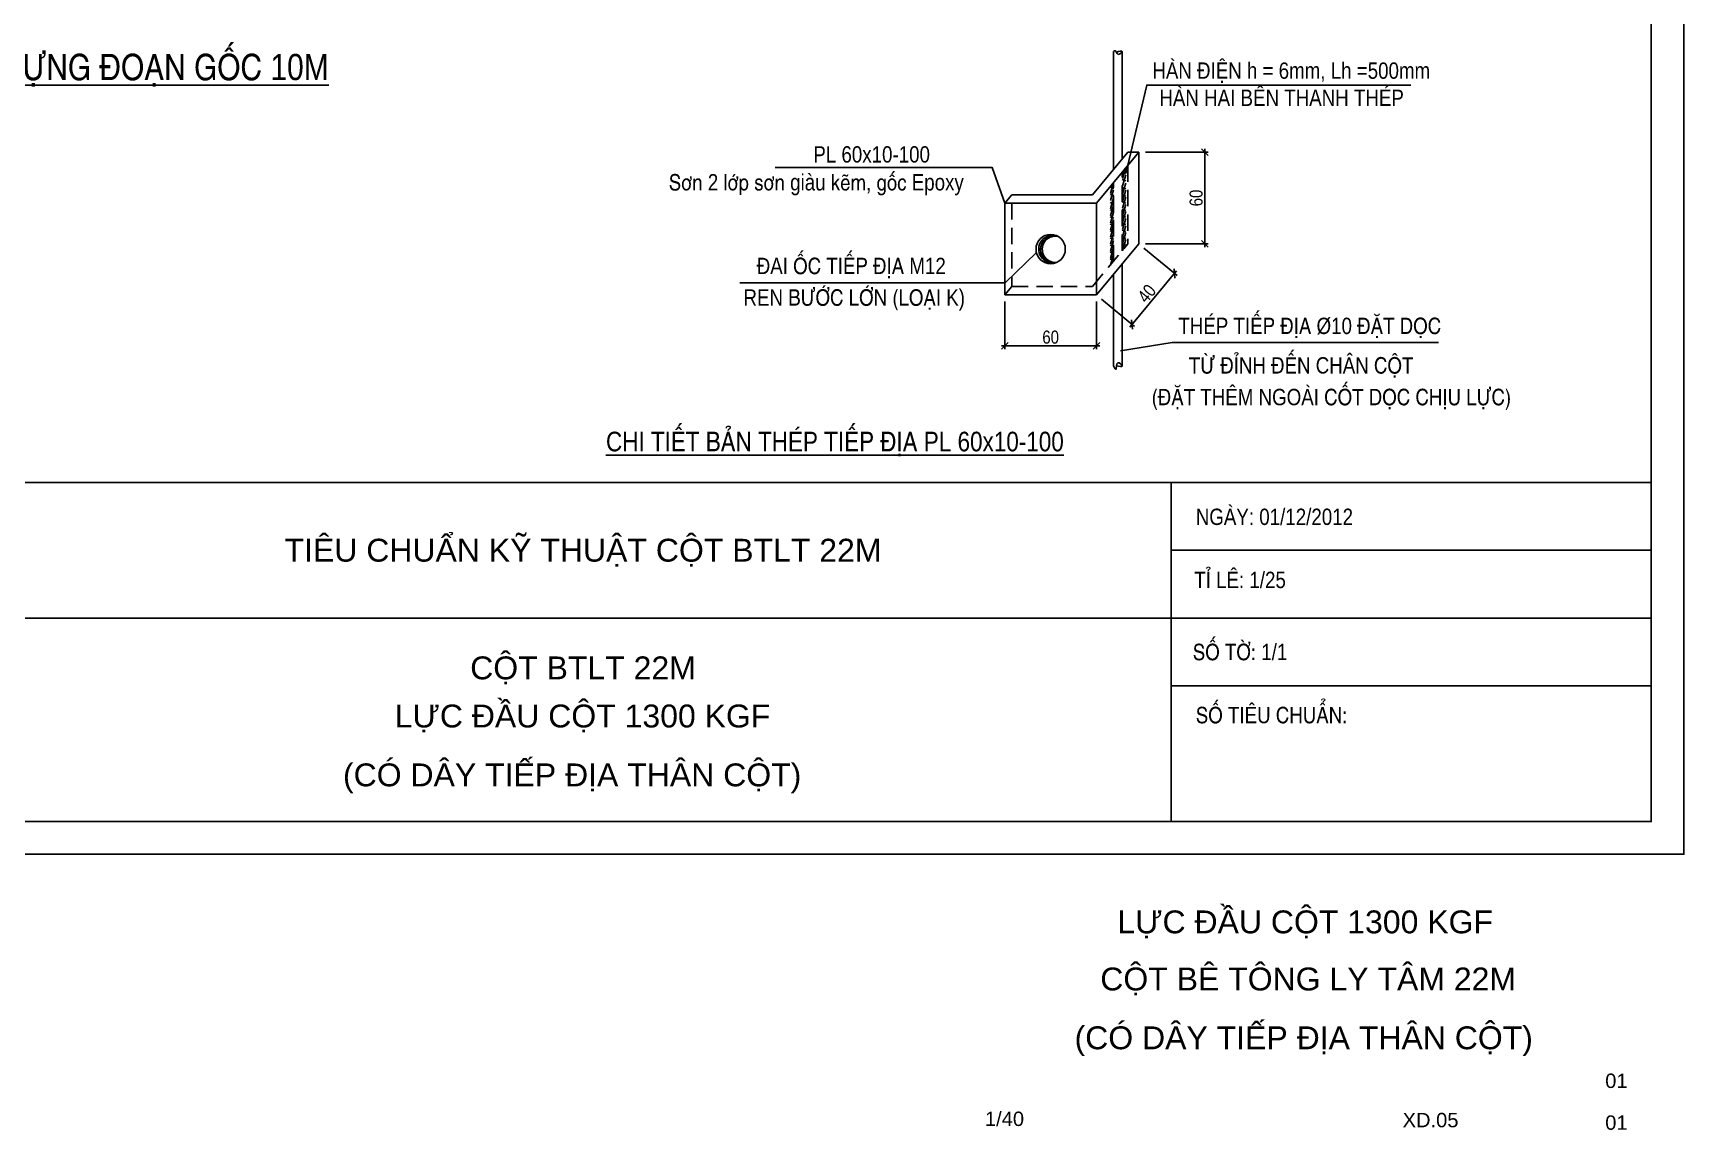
# Model space of a CAD drawing. Extents: x -1130 to -720, y 1104 to 1433.
# Drawn here: x -972.8 to -720.4, y 1103.7 to 1271.6 of the extents above; entities that cross this region are included whole.
import ezdxf
from ezdxf.enums import TextEntityAlignment as Align

# ---------------------------------------------------------------- set-up
doc = ezdxf.new("R2010")
doc.units = 0
doc.header["$LTSCALE"] = 5
doc.header["$MEASUREMENT"] = 0
doc.linetypes.add('DASHED', pattern=[0.75, 0.5, -0.25])
doc.layers.get('0').update_dxf_attribs({"linetype": 'CONTINUOUS'})
doc.layers.get('DEFPOINTS').update_dxf_attribs({"linetype": 'CONTINUOUS'})
doc.layers.add('LAYER10A', color=4, linetype='CONTINUOUS')
doc.styles.add('KT1', font='VHELVEN_0.TTF')
doc.styles.add('STYLE3', font='VHELVCN_0.TTF', dxfattribs={"height": 2})
doc.dimstyles.new('TL50', dxfattribs={"dimtxt": 2, "dimasz": 1, "dimexe": 0.5, "dimexo": 1, "dimgap": 0.3, "dimtad": 1, "dimdec": 0, "dimlfac": 40, "dimzin": 0, "dimdsep": 46, "dimtxsty": 'STYLE3', "dimblk1": 'OBLIQUE', "dimblk2": 'OBLIQUE', "dimsah": 1, "dimcen": 0, "dimdle": 0.5, "dimclrd": 6, "dimclre": 6, "dimadec": 0, "dimazin": 0, "dimtfac": 1, "dimtdec": 4, "dimtofl": 0, "dimtmove": 0, "dimatfit": 3, "dimldrblk": 'OBLIQUE', "dimfxl": 1, "dimtolj": 1, "dimtzin": 0, "dimarcsym": 0})

# ---------------------------------------------------------------- blocks, each defined once
blk = doc.blocks.new('_OBLIQUE')
at = {"color": 0, "linetype": 'ByBlock'}
blk.add_line((-0.5, -0.5), (0.5, 0.5), dxfattribs=at)
blk = doc.blocks.new('*D31')
at = {"layer": 'DEFPOINTS', "color": 0}
for p in [(-824.22, 1231.49), (-810.22, 1231.49), (-810.22, 1223.7)]:
    blk.add_point(p, dxfattribs=at)
at = {"layer": 'LAYER10A', "color": 6, "lineweight": -2}
for p, q in [((-824.22, 1230.49), (-824.22, 1223.2)), ((-810.22, 1230.49), (-810.22, 1223.2)), ((-824.72, 1223.7), (-809.72, 1223.7))]:
    blk.add_line(p, q, dxfattribs=at)
at = {"layer": 'LAYER10A', "color": 6, "lineweight": -2, "rotation": 180}
blk.add_blockref('_OBLIQUE', (-824.22, 1223.7), dxfattribs=at)
at = {"layer": 'LAYER10A', "color": 6, "lineweight": -2}
blk.add_blockref('_OBLIQUE', (-810.22, 1223.7), dxfattribs=at)
at = {"layer": 'LAYER10A', "color": 0, "insert": (-817.22, 1225.02), "char_height": 2, "attachment_point": 5, "style": 'STYLE3'}
blk.add_mtext('\\A1;60', dxfattribs=at)
blk = doc.blocks.new('*D33')
at = {"layer": 'DEFPOINTS', "color": 0}
for p in [(-803.72, 1253.33), (-803.72, 1239.31), (-793.64, 1239.31)]:
    blk.add_point(p, dxfattribs=at)
at = {"layer": 'LAYER10A', "color": 6, "lineweight": -2}
for p, q in [((-802.72, 1253.33), (-793.14, 1253.33)), ((-793.64, 1253.83), (-793.64, 1238.81)), ((-802.72, 1239.31), (-793.14, 1239.31))]:
    blk.add_line(p, q, dxfattribs=at)
for p, rotation in [((-793.64, 1253.33), 90), ((-793.64, 1239.31), 270)]:
    blk.add_blockref('_OBLIQUE', p, dxfattribs=dict(at, rotation=rotation))
at = {"layer": 'LAYER10A', "color": 0, "insert": (-794.97, 1246.32), "char_height": 2, "attachment_point": 5, "rotation": 90, "style": 'STYLE3'}
blk.add_mtext('\\A1;60', dxfattribs=at)

msp = doc.modelspace()

# ---------------------------------------------------------------- linework, layer by layer
at = {"color": 1}
msp.add_lwpolyline([(-1105.39, 1150.908), (-725.39, 1150.908), (-725.39, 1427.908), (-1105.39, 1427.908)], close=True, dxfattribs=at)
at = {"layer": 'DEFPOINTS', "color": 5}
msp.add_lwpolyline([(-1130.39, 1145.908), (-720.39, 1145.908), (-720.39, 1432.908), (-1130.39, 1432.908)], close=True, dxfattribs=at)
at = {"layer": 'LAYER10A'}
for p, q in [((-807.591, 1250.695), (-807.591, 1268.722)), ((-806.287, 1252.263), (-806.287, 1268.722)), ((-810.824, 1246.809), (-805.398, 1253.332)), ((-810.216, 1245.52), (-803.718, 1253.332)), ((-805.398, 1253.332), (-803.718, 1253.332)), ((-803.718, 1253.332), (-803.718, 1239.306)), ((-824.216, 1245.52), (-823.144, 1246.809)), ((-824.216, 1245.52), (-810.216, 1245.52)), ((-824.216, 1231.494), (-824.216, 1245.52)), ((-823.144, 1246.809), (-810.824, 1246.809)), ((-810.216, 1245.52), (-810.216, 1231.494)), ((-810.216, 1231.494), (-803.718, 1239.306)), ((-807.591, 1220.646), (-807.591, 1234.649)), ((-806.287, 1220.646), (-806.287, 1236.218)), ((-810.216, 1231.494), (-824.216, 1231.494)), ((-1105.39, 1202.815), (-725.39, 1202.815)), ((-798.769, 1202.815), (-798.769, 1150.908)), ((-798.769, 1192.433), (-725.39, 1192.433)), ((-1105.39, 1182.052), (-725.39, 1182.052)), ((-798.769, 1171.67), (-725.39, 1171.67))]:
    msp.add_line(p, q, dxfattribs=at)
at = {"layer": 'LAYER10A', "linetype": 'DASHED'}
for p, q in [((-806.287, 1238.238), (-806.287, 1250.244)), ((-805.398, 1251.312), (-805.398, 1239.306)), ((-807.591, 1236.669), (-807.591, 1248.675)), ((-823.144, 1245.52), (-823.144, 1232.783)), ((-810.824, 1232.783), (-805.398, 1239.306)), ((-824.216, 1231.494), (-823.144, 1232.783)), ((-823.144, 1232.783), (-810.824, 1232.783))]:
    msp.add_line(p, q, dxfattribs=at)
at = {"layer": 'LAYER10A', "color": 6}
for p, q in [((-806.287, 1250.244), (-805.705, 1250.058)), ((-805.739, 1250.957), (-806.24, 1249.29)), ((-805.739, 1249.86), (-806.24, 1248.194)), ((-808.139, 1247.962), (-807.557, 1247.776)), ((-807.591, 1248.675), (-808.092, 1247.009)), ((-807.591, 1247.578), (-808.092, 1245.912)), ((-806.287, 1249.147), (-805.705, 1248.961)), ((-806.287, 1247.901), (-805.705, 1247.715)), ((-805.739, 1248.614), (-806.24, 1246.948)), ((-805.739, 1247.518), (-806.24, 1245.852)), ((-808.139, 1246.865), (-807.557, 1246.679)), ((-808.139, 1245.62), (-807.557, 1245.434)), ((-808.139, 1244.523), (-807.557, 1244.337)), ((-807.591, 1246.333), (-808.092, 1244.666)), ((-807.591, 1245.236), (-808.092, 1243.57)), ((-806.287, 1246.805), (-805.705, 1246.619)), ((-806.287, 1245.709), (-805.705, 1245.523)), ((-806.287, 1244.613), (-805.705, 1244.427)), ((-805.739, 1246.422), (-806.24, 1244.756)), ((-805.739, 1245.326), (-806.24, 1243.659)), ((-808.139, 1243.427), (-807.557, 1243.241)), ((-808.139, 1242.331), (-807.557, 1242.145)), ((-807.591, 1244.14), (-808.092, 1242.474)), ((-807.591, 1243.044), (-808.092, 1241.378)), ((-807.591, 1241.997), (-808.092, 1240.331)), ((-806.287, 1243.566), (-805.705, 1243.38)), ((-806.287, 1242.47), (-805.705, 1242.284)), ((-805.739, 1244.279), (-806.24, 1242.613)), ((-805.739, 1243.183), (-806.24, 1241.517)), ((-805.739, 1242.086), (-806.24, 1240.42)), ((-808.139, 1241.284), (-807.557, 1241.098)), ((-808.139, 1240.188), (-807.557, 1240.002)), ((-807.591, 1240.901), (-808.092, 1239.235)), ((-807.591, 1239.805), (-808.092, 1238.139)), ((-806.287, 1241.374), (-805.705, 1241.188)), ((-806.287, 1240.312), (-805.705, 1240.126)), ((-805.739, 1241.025), (-806.24, 1239.359)), ((-805.739, 1239.963), (-806.24, 1238.297)), ((-808.139, 1239.092), (-807.557, 1238.906)), ((-808.139, 1238.03), (-807.557, 1237.844)), ((-808.139, 1236.984), (-807.557, 1236.798)), ((-807.591, 1238.743), (-808.092, 1237.077)), ((-807.591, 1237.697), (-808.092, 1236.031)), ((-806.287, 1239.266), (-805.705, 1239.08))]:
    msp.add_line(p, q, dxfattribs=at)
for points in [[(-805.705, 1250.058), (-802.525, 1263.603), (-762.16, 1263.603)], [(-824.216, 1245.52), (-826.164, 1250.988), (-859.325, 1250.988)], [(-819.39, 1237.97), (-824.181, 1233.323), (-864.725, 1233.323)], [(-806.549, 1222.932), (-798.626, 1224.195), (-757.942, 1224.195)]]:
    msp.add_lwpolyline(points, dxfattribs=at)
at = {"layer": 'LAYER10A'}
msp.add_circle((-817.216, 1238.507), 2.24, dxfattribs=at)
for centre, radius, start, end in [((-816.923, 1238.494), 2.127, 68.30972, 286.71606), ((-816.705, 1238.49), 2.06, 74.00401, 279.30192), ((-816.485, 1238.471), 2.016, 82.66338, 273.21388)]:
    msp.add_arc(centre, radius, start, end, dxfattribs=at)
for points in [[(-807.591, 1268.722), (-807.354, 1268.849), (-806.903, 1268.29), (-806.287, 1268.722), (-807.173, 1268.642)], [(-807.591, 1220.646), (-807.264, 1220.091), (-806.935, 1221.124), (-806.287, 1220.646), (-807.147, 1220.646)]]:
    msp.add_spline(points, degree=3, dxfattribs=at)

# ---------------------------------------------------------------- texts
for s, height, style, p in [('%%UCHI TIEÁT MAËT DÖÏNG ÑOAÏN GOÁC 10M', 4, 'STYLE3', (-1008.943, 1264.361)), ('HAØN ÑIEÄN h = 6mm, Lh =500mm', 2.5, 'STYLE3', (-801.667, 1264.558)), ('HAØN HAI BEÂN THANH THEÙP', 2.5, 'STYLE3', (-800.596, 1260.399)), ('PL 60x10-100', 2.5, 'STYLE3', (-853.505, 1251.743)), ('Sôn 2 lôùp sôn giaøu keõm, goác Epoxy', 2.5, 'STYLE3', (-875.609, 1247.478)), ('ÑAI OÁC TIEÁP ÑÒA M12', 2.5, 'STYLE3', (-862.16, 1234.679)), ('REN BÖÔÙC LÔÙN (LOAÏI K)', 2.5, 'STYLE3', (-864.184, 1229.843)), ('THEÙP TIEÁP ÑÒA þ10 ÑAËT DOÏC', 2.5, 'STYLE3', (-797.692, 1225.505)), ('TÖØ ÑÆNH ÑEÁN CHAÂN COÄT', 2.5, 'STYLE3', (-796.094, 1219.462)), ('(ÑAËT THEÂM NGOAØI COÁT DOÏC CHÒU LÖÏC)', 2.5, 'STYLE3', (-801.791, 1214.615)), ('%%UCHI TIEÁT BAÛN THEÙP TIEÁP ÑÒA PL 60x10-100', 3, 'STYLE3', (-885.204, 1207.558)), ('NGAØY: 01/12/2012', 2.5, 'STYLE3', (-795.031, 1196.293)), ('TÆ LEÂ: 1/25', 2.5, 'STYLE3', (-795.261, 1186.642)), ('SOÁ TÔØ: 1/1', 2.5, 'STYLE3', (-795.491, 1175.612)), ('SOÁ TIEÂU CHUAÅN:', 2.5, 'STYLE3', (-795.031, 1165.96)), ('1/40', 2.2, 'KT1', (-827.264, 1104.339))]:
    msp.add_text(s, height=height, dxfattribs=dict(at, style=style)).set_placement(p)
at = {"layer": 'LAYER10A', "style": 'KT1'}
for s, height, p in [('TIEÂU CHUAÅN KYÕ THUAÄT COÄT BTLT 22M', 3.5, (-888.717, 1190.682)), ('COÄT BTLT 22M', 3.5, (-888.717, 1172.679)), ('LÖÏC ÑAÀU COÄT 1300 KGF', 3.5, (-888.784, 1165.316)), ('(COÙ DAÂY TIEÁP ÑÒA THAÂN COÄT)', 3.5, (-890.376, 1156.309)), ('LÖÏC ÑAÀU COÄT 1300 KGF', 3.5, (-778.299, 1133.816)), ('COÄT BEÂ TOÂNG LY TAÂM 22M', 3.5, (-777.848, 1125.081)), ('(COÙ DAÂY TIEÁP ÑÒA THAÂN COÄT) ', 3.5, (-777.848, 1116.083)), ('01', 2.2, (-730.721, 1110.154)), ('XD.05', 2.2, (-759.137, 1104.148)), ('01', 2.2, (-730.721, 1103.758))]:
    msp.add_text(s, height=height, dxfattribs=at).set_placement(p, align=Align.CENTER)

# ---------------------------------------------------------------- dimensions: what is measured, and where the dimension line sits
at = {"layer": 'LAYER10A'}
dim = msp.add_aligned_dim(p1=(-803.718, 1253.332), p2=(-803.718, 1239.306), distance=10.074, text='60', dimstyle='TL50', dxfattribs=at)
dim.commit()
dim.dimension.update_dxf_attribs({"geometry": '*D33', "text_midpoint": (-794.966, 1246.319)})
msp.add_aligned_dim(p1=(-810.216, 1231.494), p2=(-803.718, 1239.306), distance=-7.081, text='40', dimstyle='TL50', dxfattribs=at).render()
dim = msp.add_linear_dim(base=(-810.216, 1223.702), p1=(-824.216, 1231.494), p2=(-810.216, 1231.494), text='60', dimstyle='TL50', dxfattribs=at)
dim.commit()
dim.dimension.update_dxf_attribs({"geometry": '*D31', "text_midpoint": (-817.216, 1225.023)})

doc.saveas('drawing.dxf')
